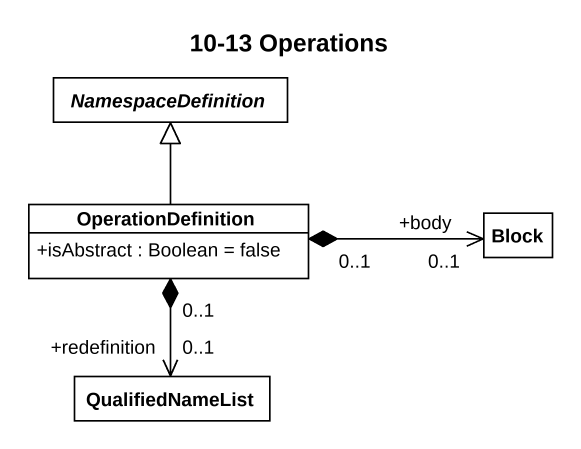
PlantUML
@startuml
title 10-13 Operations
hide circle
hide empty members
skinparam classAttributeIconSize 0
abstract class NamespaceDefinition
class OperationDefinition {
  +isAbstract : Boolean = false
}
class Block
class QualifiedNameList
OperationDefinition -up-|> NamespaceDefinition
OperationDefinition "0..1" *-right-> "+body\n0..1" Block
OperationDefinition "0..1" *--> "0..1\n+redefinition" QualifiedNameList
@enduml
